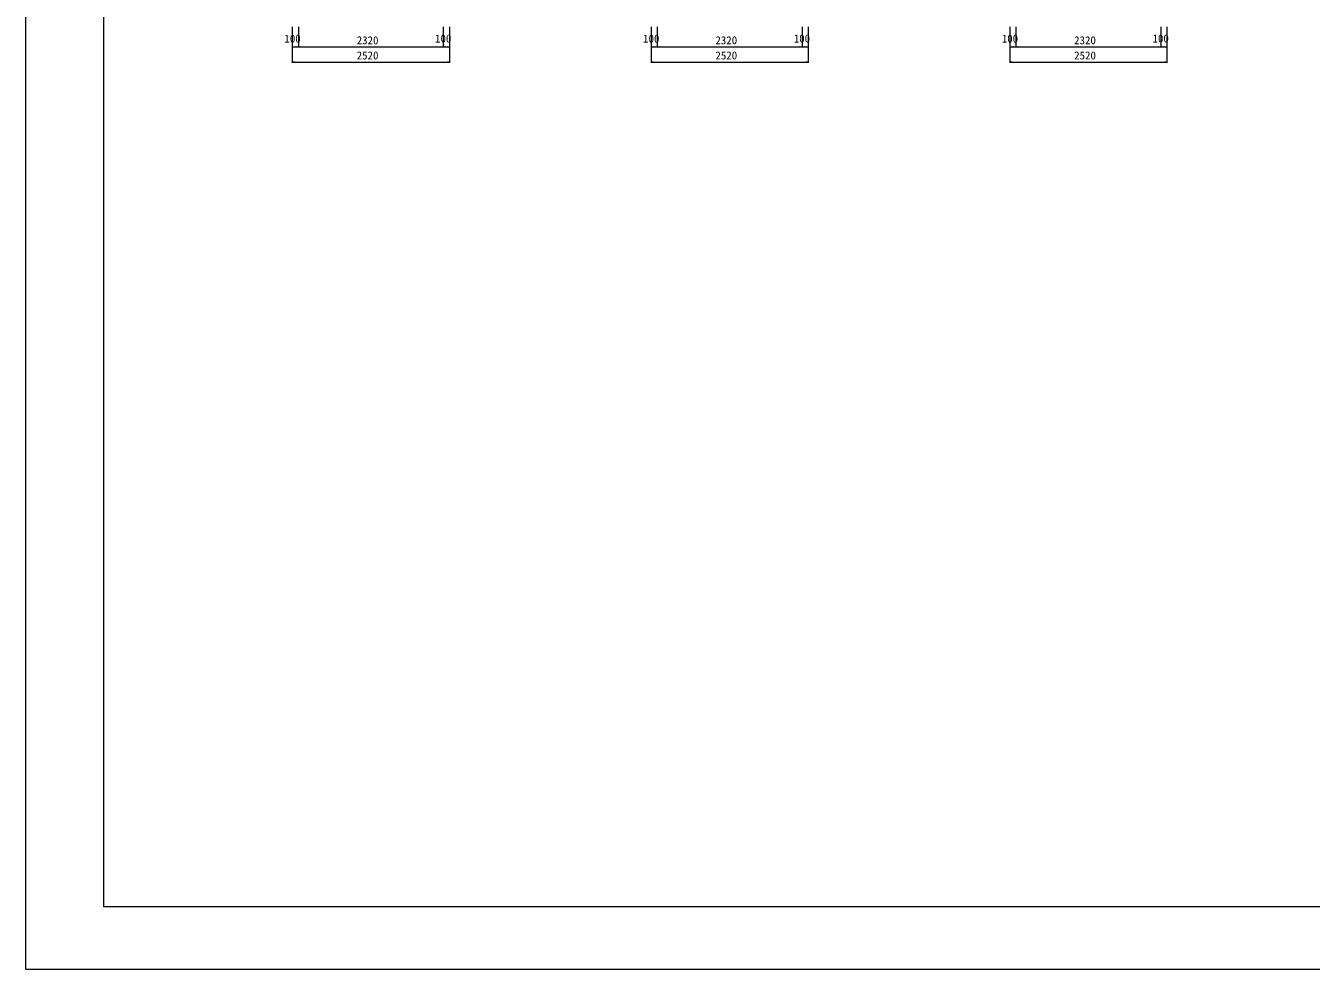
# Model space of a CAD drawing. Units: millimetres on the paper. Extents: x 0 to 841, y 0 to 594.
# Drawn here: x 0 to 412.1, y 0 to 302.5 of the extents above; entities that cross this region are included whole.
import ezdxf
from ezdxf.enums import TextEntityAlignment as Align

# ---------------------------------------------------------------- set-up
doc = ezdxf.new("R2010")
doc.units = ezdxf.units.MM
for name, color, linetype, lineweight in [('D-STR-DIM（寸法）', 7, 'Continuous', 18), ('D-TTL(外枠）', 2, 'Continuous', 18), ('DEFPOINTS_2', 8, 'Continuous', 18)]:
    doc.layers.add(name, color=color, linetype=linetype, lineweight=lineweight)
doc.styles.add('ＭＳ ゴシック', font='')
doc.styles.get('ＭＳ ゴシック').set_extended_font_data('MS Gothic')

msp = doc.modelspace()

# ---------------------------------------------------------------- linework, layer by layer
at = {"layer": 'D-STR-DIM（寸法）'}
for p, q in [((85.473, 302.124), (85.473, 290.597)), ((85.473, 302.124), (85.473, 295.461)), ((87.473, 302.124), (87.473, 295.461)), ((87.473, 301.724), (87.473, 295.461)), ((133.873, 302.124), (133.873, 295.461)), ((133.873, 302.124), (133.873, 295.461)), ((135.873, 302.124), (135.873, 295.461)), ((135.873, 302.124), (135.873, 290.597)), ((200.473, 302.124), (200.473, 290.597)), ((200.473, 302.124), (200.473, 295.461)), ((202.473, 302.124), (202.473, 295.461)), ((202.473, 301.724), (202.473, 295.461)), ((248.873, 302.124), (248.873, 295.461)), ((248.873, 302.124), (248.873, 295.461)), ((250.873, 302.124), (250.873, 295.461)), ((250.873, 302.124), (250.873, 290.597)), ((315.473, 302.124), (315.473, 290.597)), ((315.473, 302.124), (315.473, 295.461)), ((317.473, 302.124), (317.473, 295.461)), ((317.473, 301.724), (317.473, 295.461)), ((363.873, 302.124), (363.873, 295.461)), ((363.873, 302.124), (363.873, 295.461)), ((365.873, 302.124), (365.873, 295.461)), ((365.873, 302.124), (365.873, 290.597)), ((85.473, 295.711), (86.223, 295.836)), ((85.473, 295.711), (85.573, 295.711)), ((86.223, 295.586), (85.473, 295.711)), ((85.573, 295.711), (87.373, 295.711)), ((86.723, 295.836), (87.473, 295.711)), ((87.473, 295.711), (86.723, 295.586)), ((87.473, 295.711), (87.373, 295.711)), ((87.473, 295.711), (88.223, 295.836)), ((87.473, 295.711), (87.573, 295.711)), ((88.223, 295.586), (87.473, 295.711)), ((87.573, 295.711), (133.773, 295.711)), ((133.123, 295.836), (133.873, 295.711)), ((133.873, 295.711), (133.123, 295.586)), ((133.873, 295.711), (133.773, 295.711)), ((133.873, 295.711), (134.623, 295.836)), ((133.873, 295.711), (133.973, 295.711)), ((134.623, 295.586), (133.873, 295.711)), ((133.973, 295.711), (135.773, 295.711)), ((135.123, 295.836), (135.873, 295.711)), ((135.873, 295.711), (135.123, 295.586)), ((135.873, 295.711), (135.773, 295.711)), ((200.473, 295.711), (201.223, 295.836)), ((200.473, 295.711), (200.573, 295.711)), ((201.223, 295.586), (200.473, 295.711)), ((200.573, 295.711), (202.373, 295.711)), ((201.723, 295.836), (202.473, 295.711)), ((202.473, 295.711), (201.723, 295.586)), ((202.473, 295.711), (202.373, 295.711)), ((202.473, 295.711), (203.223, 295.836)), ((202.473, 295.711), (202.573, 295.711)), ((203.223, 295.586), (202.473, 295.711)), ((202.573, 295.711), (248.773, 295.711)), ((248.123, 295.836), (248.873, 295.711)), ((248.873, 295.711), (248.123, 295.586)), ((248.873, 295.711), (248.773, 295.711)), ((248.873, 295.711), (249.623, 295.836)), ((248.873, 295.711), (248.973, 295.711)), ((249.623, 295.586), (248.873, 295.711)), ((248.973, 295.711), (250.773, 295.711)), ((250.123, 295.836), (250.873, 295.711)), ((250.873, 295.711), (250.123, 295.586)), ((250.873, 295.711), (250.773, 295.711)), ((315.473, 295.711), (316.223, 295.836)), ((315.473, 295.711), (315.573, 295.711)), ((316.223, 295.586), (315.473, 295.711)), ((315.573, 295.711), (317.373, 295.711)), ((316.723, 295.836), (317.473, 295.711)), ((317.473, 295.711), (316.723, 295.586)), ((317.473, 295.711), (317.373, 295.711)), ((317.473, 295.711), (318.223, 295.836)), ((317.473, 295.711), (317.573, 295.711)), ((318.223, 295.586), (317.473, 295.711)), ((317.573, 295.711), (363.773, 295.711)), ((363.123, 295.836), (363.873, 295.711)), ((363.873, 295.711), (363.123, 295.586)), ((363.873, 295.711), (363.773, 295.711)), ((363.873, 295.711), (364.623, 295.836)), ((363.873, 295.711), (363.973, 295.711)), ((364.623, 295.586), (363.873, 295.711)), ((363.973, 295.711), (365.773, 295.711)), ((365.123, 295.836), (365.873, 295.711)), ((365.873, 295.711), (365.123, 295.586)), ((365.873, 295.711), (365.773, 295.711)), ((85.473, 290.847), (86.223, 290.972)), ((85.473, 290.847), (85.573, 290.847)), ((86.223, 290.722), (85.473, 290.847)), ((85.573, 290.847), (135.773, 290.847)), ((135.123, 290.972), (135.873, 290.847)), ((135.873, 290.847), (135.123, 290.722)), ((135.873, 290.847), (135.773, 290.847)), ((200.473, 290.847), (201.223, 290.972)), ((200.473, 290.847), (200.573, 290.847)), ((201.223, 290.722), (200.473, 290.847)), ((200.573, 290.847), (250.773, 290.847)), ((250.123, 290.972), (250.873, 290.847)), ((250.873, 290.847), (250.123, 290.722)), ((250.873, 290.847), (250.773, 290.847)), ((315.473, 290.847), (316.223, 290.972)), ((315.473, 290.847), (315.573, 290.847)), ((316.223, 290.722), (315.473, 290.847)), ((315.573, 290.847), (365.773, 290.847)), ((365.123, 290.972), (365.873, 290.847)), ((365.873, 290.847), (365.123, 290.722)), ((365.873, 290.847), (365.773, 290.847))]:
    msp.add_line(p, q, dxfattribs=at)
at = {"layer": 'D-TTL(外枠）'}
for p, q in [((25, 20), (25, 574)), ((820, 20), (25, 20))]:
    msp.add_line(p, q, dxfattribs=at)
at = {"layer": 'DEFPOINTS_2'}
for q in [(0, 594), (840, 0)]:
    msp.add_line((0, 0), q, dxfattribs=at)

# ---------------------------------------------------------------- texts
at = {"layer": 'D-STR-DIM（寸法）', "style": 'ＭＳ ゴシック'}
for s, p in [('100', (82.929, 296.286)), ('2320', (106.107, 295.761)), ('100', (131.239, 296.328)), ('100', (197.929, 296.286)), ('2320', (221.107, 295.761)), ('100', (246.239, 296.328)), ('100', (312.929, 296.286)), ('2320', (336.107, 295.761)), ('100', (361.239, 296.328)), ('2520', (106.107, 290.897)), ('2520', (221.107, 290.897)), ('2520', (336.107, 290.897))]:
    msp.add_text(s, height=2.566, dxfattribs=at).set_placement(p, align=Align.BOTTOM_LEFT)

doc.saveas('drawing.dxf')
